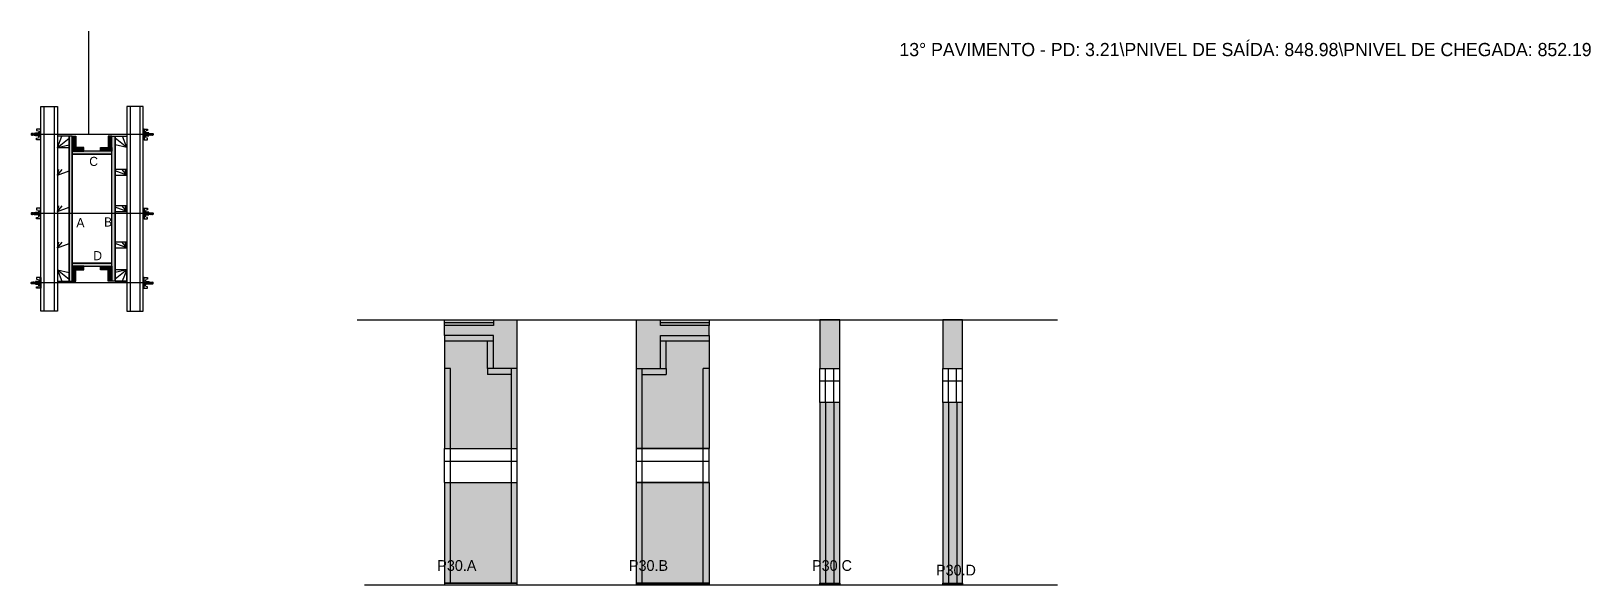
# Model space of a CAD drawing. Header units: metres. Extents: x 6114 to 8004, y 2999 to 3670.
import ezdxf

# ---------------------------------------------------------------- set-up
doc = ezdxf.new("R2010")
doc.units = ezdxf.units.M
for name, color, linetype in [('CHAPA', 7, 'Continuous'), ('COTA', 7, 'Continuous'), ('Hachura', 7, 'Continuous'), ('Madeira', 7, 'Continuous'), ('NOMENCLATURA', 7, 'Continuous'), ('Nível', 7, 'Continuous'), ('Painéis', 7, 'Continuous'), ('Perfil Metálico', 7, 'Continuous'), ('SARR_2.2x7', 7, 'Continuous'), ('SARRAFO', 7, 'Continuous'), ('Texto Seção', 7, 'Continuous'), ('TEXTO_GERAL', 7, 'Continuous')]:
    doc.layers.add(name, color=color, linetype=linetype)

msp = doc.modelspace()

# ---------------------------------------------------------------- hatches: boundary and pattern name
at = {"layer": 'COTA'}
h = msp.add_hatch(color=7, dxfattribs=at)
h.dxf.hatch_style = 1
h.paths.add_polyline_path([(6703.2, 3320.2), (6674.2, 3320.2), (6674.2, 3313.2), (6615.2, 3313.2), (6615.2, 3301.2), (6674.2, 3301.2), (6674.2, 3261.2), (6703.2, 3261.2), (6703.2, 3320.2)])
h = msp.add_hatch(color=7, dxfattribs=at)
h.dxf.hatch_style = 1
h.paths.add_polyline_path([(6876.5, 3301.2), (6935.5, 3301.2), (6935.5, 3313.2), (6876.5, 3313.2), (6876.5, 3320.2), (6847.5, 3320.2), (6847.5, 3261.2), (6876.5, 3261.2), (6876.5, 3301.2)])
h = msp.add_hatch(color=7, dxfattribs=at)
h.dxf.hatch_style = 1
h.paths.add_polyline_path([(7069.8, 3261.2), (7093.8, 3261.2), (7093.8, 3261.2), (7093.8, 3320.2), (7093.8, 3320.2), (7069.8, 3320.2), (7069.8, 3320.2), (7069.8, 3261.2)])
h = msp.add_hatch(color=7, dxfattribs=at)
h.dxf.hatch_style = 1
h.paths.add_polyline_path([(7218.6, 3261.2), (7242.6, 3261.2), (7242.6, 3261.2), (7242.6, 3320.2), (7242.6, 3320.2), (7218.6, 3320.2), (7218.6, 3320.2), (7218.6, 3261.2)])
at = {"layer": 'Hachura'}
h = msp.add_hatch(color=7, dxfattribs=at)
h.dxf.hatch_style = 1
h.paths.add_polyline_path([(6164.1, 3542.9), (6160.1, 3542.9), (6160.1, 3542.9), (6160.1, 3366.9), (6160.1, 3366.9), (6164.1, 3366.9), (6164.1, 3366.9), (6164.1, 3542.9)])
h = msp.add_hatch(color=7, dxfattribs=at)
h.dxf.hatch_style = 1
h.paths.add_polyline_path([(6164.1, 3528.9), (6168.5, 3528.9), (6168.5, 3528.9), (6168.5, 3542.9), (6168.5, 3542.9), (6164.1, 3542.9), (6164.1, 3542.9), (6164.1, 3528.9)])
h = msp.add_hatch(color=7, dxfattribs=at)
h.dxf.hatch_style = 1
h.paths.add_polyline_path([(6212.1, 3528.9), (6207.7, 3528.9), (6207.7, 3528.9), (6207.7, 3542.9), (6207.7, 3542.9), (6212.1, 3542.9), (6212.1, 3542.9), (6212.1, 3528.9)])
h = msp.add_hatch(color=7, dxfattribs=at)
h.dxf.hatch_style = 1
h.paths.add_polyline_path([(6212.1, 3542.9), (6216.1, 3542.9), (6216.1, 3542.9), (6216.1, 3366.9), (6216.1, 3366.9), (6212.1, 3366.9), (6212.1, 3366.9), (6212.1, 3542.9)])
h = msp.add_hatch(color=7, dxfattribs=at)
h.dxf.hatch_style = 1
h.paths.add_polyline_path([(6164.1, 3524.5), (6164.1, 3528.9), (6164.1, 3528.9), (6178.1, 3528.9), (6178.1, 3528.9), (6178.1, 3524.5), (6178.1, 3524.5), (6164.1, 3524.5)])
h = msp.add_hatch(color=7, dxfattribs=at)
h.dxf.hatch_style = 1
h.paths.add_polyline_path([(6212.1, 3520.9), (6212.1, 3524.5), (6212.1, 3524.5), (6164.1, 3524.5), (6164.1, 3524.5), (6164.1, 3520.9), (6164.1, 3520.9), (6212.1, 3520.9)])
h = msp.add_hatch(color=7, dxfattribs=at)
h.dxf.hatch_style = 1
h.paths.add_polyline_path([(6212.1, 3520.9), (6212.1, 3524.5), (6212.1, 3524.5), (6164.1, 3524.5), (6164.1, 3524.5), (6164.1, 3520.9), (6164.1, 3520.9), (6212.1, 3520.9)])
h = msp.add_hatch(color=7, dxfattribs=at)
h.dxf.hatch_style = 1
h.paths.add_polyline_path([(6212.1, 3524.5), (6212.1, 3528.9), (6212.1, 3528.9), (6198.1, 3528.9), (6198.1, 3528.9), (6198.1, 3524.5), (6198.1, 3524.5), (6212.1, 3524.5)])
h = msp.add_hatch(color=7, dxfattribs=at)
h.dxf.hatch_style = 1
h.paths.add_polyline_path([(6212.1, 3385.3), (6212.1, 3388.9), (6212.1, 3388.9), (6164.1, 3388.9), (6164.1, 3388.9), (6164.1, 3385.3), (6164.1, 3385.3), (6212.1, 3385.3)])
h = msp.add_hatch(color=7, dxfattribs=at)
h.dxf.hatch_style = 1
h.paths.add_polyline_path([(6212.1, 3385.3), (6212.1, 3388.9), (6212.1, 3388.9), (6164.1, 3388.9), (6164.1, 3388.9), (6164.1, 3385.3), (6164.1, 3385.3), (6212.1, 3385.3)])
h = msp.add_hatch(color=7, dxfattribs=at)
h.dxf.hatch_style = 1
h.paths.add_polyline_path([(6164.1, 3380.9), (6164.1, 3385.3), (6164.1, 3385.3), (6178.1, 3385.3), (6178.1, 3385.3), (6178.1, 3380.9), (6178.1, 3380.9), (6164.1, 3380.9)])
h = msp.add_hatch(color=7, dxfattribs=at)
h.dxf.hatch_style = 1
h.paths.add_polyline_path([(6212.1, 3380.9), (6212.1, 3385.3), (6212.1, 3385.3), (6198.1, 3385.3), (6198.1, 3385.3), (6198.1, 3380.9), (6198.1, 3380.9), (6212.1, 3380.9)])
h = msp.add_hatch(color=7, dxfattribs=at)
h.dxf.hatch_style = 1
h.paths.add_polyline_path([(6164.1, 3380.9), (6168.5, 3380.9), (6168.5, 3380.9), (6168.5, 3366.9), (6168.5, 3366.9), (6164.1, 3366.9), (6164.1, 3366.9), (6164.1, 3380.9)])
h = msp.add_hatch(color=7, dxfattribs=at)
h.dxf.hatch_style = 1
h.paths.add_polyline_path([(6212.1, 3380.9), (6207.7, 3380.9), (6207.7, 3380.9), (6207.7, 3366.9), (6207.7, 3366.9), (6212.1, 3366.9), (6212.1, 3366.9), (6212.1, 3380.9)])
h = msp.add_hatch(color=7, dxfattribs=at)
h.dxf.hatch_style = 1
h.paths.add_polyline_path([(6703.2, 3123.2), (6615.2, 3123.2), (6615.2, 3123.2), (6615.2, 3001.2), (6615.2, 3001.2), (6703.2, 3001.2), (6703.2, 3001.2), (6703.2, 3123.2)])
h.paths.add_polyline_path([(6674.2, 3313.2), (6674.2, 3320.2), (6674.2, 3320.2), (6615.2, 3320.2), (6615.2, 3320.2), (6615.2, 3313.2), (6615.2, 3313.2), (6674.2, 3313.2)])
h.paths.add_polyline_path([(6703.2, 3261.2), (6674.2, 3261.2), (6674.2, 3261.2), (6674.2, 3301.2), (6674.2, 3301.2), (6615.2, 3301.2), (6615.2, 3301.2), (6615.2, 3261.2), (6615.2, 3261.2), (6615.2, 3261.2), (6615.2, 3261.2), (6615.2, 3164.2), (6615.2, 3164.2), (6703.2, 3164.2), (6703.2, 3164.2), (6703.2, 3261.2)])
h = msp.add_hatch(color=7, dxfattribs=at)
h.dxf.hatch_style = 1
h.paths.add_polyline_path([(6847.5, 3123.2), (6935.5, 3123.2), (6935.5, 3123.2), (6935.5, 3001.2), (6935.5, 3001.2), (6847.5, 3001.2), (6847.5, 3001.2), (6847.5, 3123.2)])
h.paths.add_polyline_path([(6876.5, 3313.2), (6876.5, 3320.2), (6876.5, 3320.2), (6935.5, 3320.2), (6935.5, 3320.2), (6935.5, 3313.2), (6935.5, 3313.2), (6876.5, 3313.2)])
h.paths.add_polyline_path([(6847.5, 3261.2), (6876.5, 3261.2), (6876.5, 3261.2), (6876.5, 3301.2), (6876.5, 3301.2), (6935.5, 3301.2), (6935.5, 3301.2), (6935.5, 3261.2), (6935.5, 3261.2), (6935.5, 3261.2), (6935.5, 3261.2), (6935.5, 3164.2), (6935.5, 3164.2), (6847.5, 3164.2), (6847.5, 3164.2), (6847.5, 3261.2)])
h = msp.add_hatch(color=7, dxfattribs=at)
h.dxf.hatch_style = 1
h.paths.add_polyline_path([(7093.8, 3220.2), (7069.8, 3220.2), (7069.8, 3220.2), (7069.8, 3001.2), (7069.8, 3001.2), (7093.8, 3001.2), (7093.8, 3001.2), (7093.8, 3220.2)])
h = msp.add_hatch(color=7, dxfattribs=at)
h.dxf.hatch_style = 1
h.paths.add_polyline_path([(7242.6, 3220.2), (7218.6, 3220.2), (7218.6, 3220.2), (7218.6, 3001.2), (7218.6, 3001.2), (7242.6, 3001.2), (7242.6, 3001.2), (7242.6, 3220.2)])

# ---------------------------------------------------------------- linework, layer by layer
at = {"layer": 'CHAPA', "color": 7, "lineweight": 25}
for points in [[(6164.1, 3542.9), (6160.1, 3542.9), (6160.1, 3366.9), (6164.1, 3366.9)], [(6164.1, 3542.9), (6160.1, 3542.9), (6160.1, 3366.9), (6164.1, 3366.9)], [(6212.1, 3542.9), (6216.1, 3542.9), (6216.1, 3366.9), (6212.1, 3366.9)], [(6212.1, 3542.9), (6216.1, 3542.9), (6216.1, 3366.9), (6212.1, 3366.9)], [(6212.1, 3520.9), (6212.1, 3524.5), (6164.1, 3524.5), (6164.1, 3520.9)], [(6212.1, 3520.9), (6212.1, 3524.5), (6164.1, 3524.5), (6164.1, 3520.9)], [(6212.1, 3385.3), (6212.1, 3388.9), (6164.1, 3388.9), (6164.1, 3385.3)], [(6212.1, 3385.3), (6212.1, 3388.9), (6164.1, 3388.9), (6164.1, 3385.3)]]:
    msp.add_lwpolyline(points, close=True, dxfattribs=at)
at = {"layer": 'COTA', "color": 7, "lineweight": 25}
for p, q in [((6615.2, 3301.2), (6615.2, 3313.2)), ((6674.2, 3320.2), (6703.2, 3320.2)), ((6703.2, 3261.2), (6703.2, 3320.2)), ((6847.5, 3261.2), (6847.5, 3320.2)), ((6847.5, 3320.2), (6876.5, 3320.2)), ((6935.5, 3301.2), (6935.5, 3313.2))]:
    msp.add_line(p, q, dxfattribs=at)
for points in [[(7093.8, 3261.2), (7093.8, 3320.2), (7069.8, 3320.2), (7069.8, 3261.2)], [(7242.6, 3261.2), (7242.6, 3320.2), (7218.6, 3320.2), (7218.6, 3261.2)]]:
    msp.add_lwpolyline(points, dxfattribs=at)
at = {"layer": 'Defpoints', "color": 7, "lineweight": 25}
msp.add_line((6184, 3544.9), (6184, 3669.9), dxfattribs=at)
at = {"layer": 'Hachura', "color": 7, "lineweight": 25}
for p, q in [((6114.6, 3546), (6114.3, 3545.6)), ((6114.3, 3545.6), (6114.3, 3544.4)), ((6114.6, 3544), (6114.3, 3544.4)), ((6114.9, 3546), (6114.6, 3546)), ((6114.6, 3546), (6114.6, 3546)), ((6114.6, 3544), (6114.6, 3546)), ((6115.2, 3544), (6114.6, 3545.3)), ((6115.2, 3543.9), (6114.6, 3545.1)), ((6114.6, 3544.5), (6114.9, 3543.9)), ((6114.6, 3544.3), (6114.7, 3544)), ((6114.7, 3544), (6114.6, 3544)), ((6114.9, 3546), (6115.9, 3544)), ((6114.9, 3546), (6115.9, 3544)), ((6115, 3546), (6116.1, 3543.9)), ((6116.3, 3543.9), (6115.2, 3546.1)), ((6115.2, 3544), (6115.9, 3544)), ((6116.1, 3546), (6115.4, 3546)), ((6116.4, 3544), (6115.4, 3546)), ((6116.1, 3546), (6117, 3544)), ((6116.2, 3546), (6117.2, 3543.9)), ((6117.5, 3543.9), (6116.4, 3546.1)), ((6117, 3544), (6116.4, 3544)), ((6117.2, 3546), (6116.6, 3546)), ((6117.6, 3544), (6116.6, 3546)), ((6116.8, 3546), (6116.6, 3546)), ((6117.2, 3546), (6118.2, 3544)), ((6117.3, 3546), (6118.4, 3543.9)), ((6118.6, 3543.9), (6117.6, 3546.1)), ((6117.8, 3544), (6117.6, 3544)), ((6118.4, 3546), (6117.7, 3546)), ((6118.7, 3544), (6117.7, 3546)), ((6117.8, 3544), (6118.2, 3544)), ((6118.4, 3546), (6119.4, 3544)), ((6119.4, 3544.8), (6118.7, 3546.1)), ((6118.7, 3544), (6119.4, 3544)), ((6119.4, 3545.1), (6118.9, 3546)), ((6119.4, 3546), (6118.9, 3546)), ((6260.9, 3544.9), (6119.1, 3544.9)), ((6119.4, 3543.3), (6119.4, 3546.6)), ((6119.4, 3543.3), (6119.4, 3546.6)), ((6119.4, 3546.6), (6122.6, 3546.6)), ((6119.4, 3545.6), (6122.6, 3545.6)), ((6119.4, 3544), (6122.6, 3544)), ((6122.6, 3543.3), (6119.4, 3543.3)), ((6126.1, 3551.4), (6120.9, 3551.4)), ((6120.9, 3551.4), (6120.9, 3549.7)), ((6120.9, 3549.7), (6123.1, 3549.1)), ((6120.9, 3540.2), (6123.1, 3540.7)), ((6120.9, 3538.5), (6120.9, 3540.2)), ((6125.2, 3538.5), (6120.9, 3538.5)), ((6122.6, 3546.9), (6122.6, 3543)), ((6125.2, 3546.9), (6122.6, 3546.9)), ((6122.6, 3543), (6122.6, 3543.3)), ((6122.6, 3543), (6122.6, 3543.3)), ((6122.6, 3543), (6125.2, 3543)), ((6125.2, 3545.2), (6123.2, 3545.2)), ((6123.2, 3544.7), (6125.2, 3544.7)), ((6123.4, 3548.8), (6123.4, 3546.9)), ((6123.4, 3541.1), (6123.4, 3543)), ((6125.1, 3551.2), (6126.1, 3551.2)), ((6125.1, 3551), (6126.1, 3551)), ((6125.1, 3550.7), (6126.1, 3550.7)), ((6125.1, 3550.2), (6126.1, 3550.2)), ((6125.1, 3549.4), (6126.1, 3549.4)), ((6125.1, 3548), (6126.1, 3548)), ((6125.1, 3541.9), (6126.1, 3541.9)), ((6125.1, 3540.5), (6126.1, 3540.5)), ((6125.1, 3539.6), (6126.1, 3539.6)), ((6125.1, 3539.2), (6126.1, 3539.2)), ((6125.1, 3538.8), (6126.1, 3538.8)), ((6125.1, 3538.6), (6126.1, 3538.6)), ((6125.2, 3551.4), (6125.2, 3538.5)), ((6125.2, 3551.4), (6125.2, 3546.2)), ((6125.2, 3544.9), (6125.2, 3546.9)), ((6125.2, 3546.2), (6125.2, 3545.6)), ((6125.2, 3544.9), (6126.1, 3544.9)), ((6125.2, 3538.5), (6126.1, 3538.5)), ((6125.5, 3545.9), (6125.3, 3545.9)), ((6125.3, 3544), (6125.7, 3544)), ((6125.9, 3545.9), (6125.5, 3545.9)), ((6126.1, 3538.5), (6126.1, 3551.4)), ((6126.1, 3539.4), (6126.1, 3547.3)), ((6250.1, 3538.5), (6250.1, 3551.4)), ((6250.1, 3551.4), (6255.2, 3551.4)), ((6251, 3551.2), (6250.1, 3551.2)), ((6251, 3551), (6250.1, 3551)), ((6251, 3550.7), (6250.1, 3550.7)), ((6251, 3550.2), (6250.1, 3550.2)), ((6251, 3549.4), (6250.1, 3549.4)), ((6251, 3548), (6250.1, 3548)), ((6250.1, 3539.4), (6250.1, 3547.3)), ((6251, 3544.9), (6250.1, 3544.9)), ((6251, 3541.9), (6250.1, 3541.9)), ((6251, 3540.5), (6250.1, 3540.5)), ((6251, 3539.6), (6250.1, 3539.6)), ((6251, 3539.2), (6250.1, 3539.2)), ((6251, 3538.8), (6250.1, 3538.8)), ((6251, 3538.6), (6250.1, 3538.6)), ((6251, 3538.5), (6250.1, 3538.5)), ((6250.2, 3545.9), (6250.7, 3545.9)), ((6250.8, 3544), (6250.4, 3544)), ((6250.7, 3545.9), (6250.9, 3545.9)), ((6251, 3551.4), (6251, 3538.5)), ((6251, 3551.4), (6251, 3546.2)), ((6251, 3544.9), (6251, 3546.9)), ((6251, 3546.9), (6253.6, 3546.9)), ((6251, 3546.2), (6251, 3545.6)), ((6251, 3545.2), (6253, 3545.2)), ((6253, 3544.7), (6251, 3544.7)), ((6253.6, 3543), (6251, 3543)), ((6251, 3538.5), (6255.2, 3538.5)), ((6252.8, 3548.8), (6252.8, 3546.9)), ((6252.8, 3541.1), (6252.8, 3543)), ((6255.2, 3549.7), (6253, 3549.1)), ((6255.2, 3540.2), (6253, 3540.7)), ((6253.6, 3546.9), (6253.6, 3543)), ((6256.8, 3546.6), (6253.6, 3546.6)), ((6256.8, 3545.6), (6253.6, 3545.6)), ((6256.8, 3544), (6253.6, 3544)), ((6253.6, 3543.3), (6256.8, 3543.3)), ((6253.6, 3543), (6253.6, 3543.3)), ((6253.6, 3543), (6253.6, 3543.3)), ((6255.2, 3551.4), (6255.2, 3549.7)), ((6255.2, 3538.5), (6255.2, 3540.2)), ((6256.7, 3543.3), (6256.7, 3546.6)), ((6256.8, 3543.3), (6256.8, 3546.6)), ((6256.8, 3544.8), (6257.4, 3546.1)), ((6257.7, 3546), (6256.8, 3544)), ((6256.8, 3545.1), (6257.2, 3546)), ((6256.8, 3546), (6257.2, 3546)), ((6257.4, 3544), (6256.8, 3544)), ((6257.4, 3544), (6258.4, 3546)), ((6257.5, 3543.9), (6258.6, 3546.1)), ((6257.7, 3546), (6258.4, 3546)), ((6258.8, 3546), (6257.7, 3543.9)), ((6258.9, 3546), (6257.9, 3544)), ((6258.4, 3544), (6257.9, 3544)), ((6258.4, 3544), (6258.6, 3544)), ((6258.6, 3544), (6259.5, 3546)), ((6258.7, 3543.9), (6259.7, 3546.1)), ((6258.9, 3546), (6259.5, 3546)), ((6260, 3546), (6258.9, 3543.9)), ((6260.1, 3546), (6259.1, 3544)), ((6259.1, 3544), (6259.7, 3544)), ((6259.3, 3546), (6259.5, 3546)), ((6259.7, 3544), (6260.7, 3546)), ((6259.8, 3543.9), (6260.9, 3546.1)), ((6260.1, 3546), (6260.7, 3546)), ((6261.1, 3546), (6260.1, 3543.9)), ((6261.2, 3546), (6260.3, 3544)), ((6261.2, 3546), (6260.3, 3544)), ((6260.9, 3544), (6260.3, 3544)), ((6260.9, 3544), (6261.5, 3545.3)), ((6261, 3543.9), (6261.5, 3545.1)), ((6261.2, 3546), (6261.5, 3546)), ((6261.5, 3544.5), (6261.2, 3543.9)), ((6261.5, 3544.3), (6261.4, 3544)), ((6261.4, 3544), (6261.5, 3544)), ((6261.5, 3546), (6261.5, 3546)), ((6261.5, 3546), (6261.9, 3545.6)), ((6261.5, 3544), (6261.5, 3546)), ((6261.5, 3544), (6261.9, 3544.4)), ((6261.9, 3545.6), (6261.9, 3544.4)), ((6114.6, 3450), (6114.3, 3449.6)), ((6114.3, 3449.6), (6114.3, 3448.4)), ((6114.6, 3448), (6114.3, 3448.4)), ((6114.9, 3450), (6114.6, 3450)), ((6114.6, 3450), (6114.6, 3450)), ((6114.6, 3448), (6114.6, 3450)), ((6115.2, 3448), (6114.6, 3449.3)), ((6115.2, 3447.9), (6114.6, 3449.1)), ((6114.6, 3448.5), (6114.9, 3447.9)), ((6114.6, 3448.3), (6114.7, 3448)), ((6114.7, 3448), (6114.6, 3448)), ((6114.9, 3450), (6115.9, 3448)), ((6114.9, 3450), (6115.9, 3448)), ((6115, 3450), (6116.1, 3447.9)), ((6116.3, 3447.9), (6115.2, 3450.1)), ((6115.2, 3448), (6115.9, 3448)), ((6116.1, 3450), (6115.4, 3450)), ((6116.4, 3448), (6115.4, 3450)), ((6116.1, 3450), (6117, 3448)), ((6116.2, 3450), (6117.2, 3447.9)), ((6117.5, 3447.9), (6116.4, 3450.1)), ((6117, 3448), (6116.4, 3448)), ((6117.2, 3450), (6116.6, 3450)), ((6117.6, 3448), (6116.6, 3450)), ((6116.8, 3450), (6116.6, 3450)), ((6117.2, 3450), (6118.2, 3448)), ((6117.3, 3450), (6118.4, 3447.9)), ((6118.6, 3447.9), (6117.6, 3450.1)), ((6117.8, 3448), (6117.6, 3448)), ((6118.4, 3450), (6117.7, 3450)), ((6118.7, 3448), (6117.7, 3450)), ((6117.8, 3448), (6118.2, 3448)), ((6118.4, 3450), (6119.4, 3448)), ((6119.4, 3448.8), (6118.7, 3450.1)), ((6118.7, 3448), (6119.4, 3448)), ((6119.4, 3449.1), (6118.9, 3450)), ((6119.4, 3450), (6118.9, 3450)), ((6260.9, 3448.9), (6119.1, 3448.9)), ((6119.4, 3447.3), (6119.4, 3450.6)), ((6119.4, 3447.3), (6119.4, 3450.6)), ((6119.4, 3450.6), (6122.6, 3450.6)), ((6119.4, 3449.6), (6122.6, 3449.6)), ((6119.4, 3448), (6122.6, 3448)), ((6122.6, 3447.3), (6119.4, 3447.3)), ((6126.1, 3455.4), (6120.9, 3455.4)), ((6120.9, 3455.4), (6120.9, 3453.7)), ((6120.9, 3453.7), (6123.1, 3453.1)), ((6120.9, 3444.2), (6123.1, 3444.7)), ((6120.9, 3442.5), (6120.9, 3444.2)), ((6125.2, 3442.5), (6120.9, 3442.5)), ((6122.6, 3450.9), (6122.6, 3447)), ((6125.2, 3450.9), (6122.6, 3450.9)), ((6122.6, 3447), (6122.6, 3447.3)), ((6122.6, 3447), (6122.6, 3447.3)), ((6122.6, 3447), (6125.2, 3447)), ((6125.2, 3449.2), (6123.2, 3449.2)), ((6123.2, 3448.7), (6125.2, 3448.7)), ((6123.4, 3452.8), (6123.4, 3450.9)), ((6123.4, 3445.1), (6123.4, 3447)), ((6125.1, 3455.2), (6126.1, 3455.2)), ((6125.1, 3455), (6126.1, 3455)), ((6125.1, 3454.7), (6126.1, 3454.7)), ((6125.1, 3454.2), (6126.1, 3454.2)), ((6125.1, 3453.4), (6126.1, 3453.4)), ((6125.1, 3452), (6126.1, 3452)), ((6125.1, 3445.9), (6126.1, 3445.9)), ((6125.1, 3444.5), (6126.1, 3444.5)), ((6125.1, 3443.6), (6126.1, 3443.6)), ((6125.1, 3443.2), (6126.1, 3443.2)), ((6125.1, 3442.8), (6126.1, 3442.8)), ((6125.1, 3442.6), (6126.1, 3442.6)), ((6125.2, 3455.4), (6125.2, 3442.5)), ((6125.2, 3455.4), (6125.2, 3450.2)), ((6125.2, 3448.9), (6125.2, 3450.9)), ((6125.2, 3450.2), (6125.2, 3449.6)), ((6125.2, 3448.9), (6126.1, 3448.9)), ((6125.2, 3442.5), (6126.1, 3442.5)), ((6125.5, 3449.9), (6125.3, 3449.9)), ((6125.3, 3448), (6125.7, 3448)), ((6125.9, 3449.9), (6125.5, 3449.9)), ((6126.1, 3442.5), (6126.1, 3455.4)), ((6126.1, 3443.4), (6126.1, 3451.3)), ((6250.1, 3442.5), (6250.1, 3455.4)), ((6250.1, 3455.4), (6255.2, 3455.4)), ((6251, 3455.2), (6250.1, 3455.2)), ((6251, 3455), (6250.1, 3455)), ((6251, 3454.7), (6250.1, 3454.7)), ((6251, 3454.2), (6250.1, 3454.2)), ((6251, 3453.4), (6250.1, 3453.4)), ((6251, 3452), (6250.1, 3452)), ((6250.1, 3443.4), (6250.1, 3451.3)), ((6251, 3448.9), (6250.1, 3448.9)), ((6251, 3445.9), (6250.1, 3445.9)), ((6251, 3444.5), (6250.1, 3444.5)), ((6251, 3443.6), (6250.1, 3443.6)), ((6251, 3443.2), (6250.1, 3443.2)), ((6251, 3442.8), (6250.1, 3442.8)), ((6251, 3442.6), (6250.1, 3442.6)), ((6251, 3442.5), (6250.1, 3442.5)), ((6250.2, 3449.9), (6250.7, 3449.9)), ((6250.8, 3448), (6250.4, 3448)), ((6250.7, 3449.9), (6250.9, 3449.9)), ((6251, 3455.4), (6251, 3442.5)), ((6251, 3455.4), (6251, 3450.2)), ((6251, 3448.9), (6251, 3450.9)), ((6251, 3450.9), (6253.6, 3450.9)), ((6251, 3450.2), (6251, 3449.6)), ((6251, 3449.2), (6253, 3449.2)), ((6253, 3448.7), (6251, 3448.7)), ((6253.6, 3447), (6251, 3447)), ((6251, 3442.5), (6255.2, 3442.5)), ((6252.8, 3452.8), (6252.8, 3450.9)), ((6252.8, 3445.1), (6252.8, 3447)), ((6255.2, 3453.7), (6253, 3453.1)), ((6255.2, 3444.2), (6253, 3444.7)), ((6253.6, 3450.9), (6253.6, 3447)), ((6256.8, 3450.6), (6253.6, 3450.6)), ((6256.8, 3449.6), (6253.6, 3449.6)), ((6256.8, 3448), (6253.6, 3448)), ((6253.6, 3447.3), (6256.8, 3447.3)), ((6253.6, 3447), (6253.6, 3447.3)), ((6253.6, 3447), (6253.6, 3447.3)), ((6255.2, 3455.4), (6255.2, 3453.7)), ((6255.2, 3442.5), (6255.2, 3444.2)), ((6256.7, 3447.3), (6256.7, 3450.6)), ((6256.8, 3447.3), (6256.8, 3450.6)), ((6256.8, 3448.8), (6257.4, 3450.1)), ((6257.7, 3450), (6256.8, 3448)), ((6256.8, 3449.1), (6257.2, 3450)), ((6256.8, 3450), (6257.2, 3450)), ((6257.4, 3448), (6256.8, 3448)), ((6257.4, 3448), (6258.4, 3450)), ((6257.5, 3447.9), (6258.6, 3450.1)), ((6257.7, 3450), (6258.4, 3450)), ((6258.8, 3450), (6257.7, 3447.9)), ((6258.9, 3450), (6257.9, 3448)), ((6258.4, 3448), (6257.9, 3448)), ((6258.4, 3448), (6258.6, 3448)), ((6258.6, 3448), (6259.5, 3450)), ((6258.7, 3447.9), (6259.7, 3450.1)), ((6258.9, 3450), (6259.5, 3450)), ((6260, 3450), (6258.9, 3447.9)), ((6260.1, 3450), (6259.1, 3448)), ((6259.1, 3448), (6259.7, 3448)), ((6259.3, 3450), (6259.5, 3450)), ((6259.7, 3448), (6260.7, 3450)), ((6259.8, 3447.9), (6260.9, 3450.1)), ((6260.1, 3450), (6260.7, 3450)), ((6261.1, 3450), (6260.1, 3447.9)), ((6261.2, 3450), (6260.3, 3448)), ((6261.2, 3450), (6260.3, 3448)), ((6260.9, 3448), (6260.3, 3448)), ((6260.9, 3448), (6261.5, 3449.3)), ((6261, 3447.9), (6261.5, 3449.1)), ((6261.2, 3450), (6261.5, 3450)), ((6261.5, 3448.5), (6261.2, 3447.9)), ((6261.5, 3448.3), (6261.4, 3448)), ((6261.4, 3448), (6261.5, 3448)), ((6261.5, 3450), (6261.5, 3450)), ((6261.5, 3450), (6261.9, 3449.6)), ((6261.5, 3448), (6261.5, 3450)), ((6261.5, 3448), (6261.9, 3448.4)), ((6261.9, 3449.6), (6261.9, 3448.4)), ((6114.6, 3365.8), (6114.3, 3365.5)), ((6114.3, 3364.2), (6114.3, 3365.5)), ((6114.6, 3363.9), (6114.3, 3364.2)), ((6114.6, 3365.3), (6114.9, 3366)), ((6115.2, 3365.9), (6114.6, 3364.8)), ((6114.6, 3365.6), (6114.7, 3365.8)), ((6114.7, 3365.8), (6114.6, 3365.8)), ((6115.2, 3365.8), (6114.6, 3364.5)), ((6114.6, 3365.8), (6114.6, 3363.9)), ((6114.9, 3363.9), (6114.6, 3363.9)), ((6114.6, 3363.9), (6114.6, 3363.9)), ((6114.9, 3363.9), (6115.9, 3365.8)), ((6114.9, 3363.9), (6115.9, 3365.8)), ((6115, 3363.8), (6116.1, 3366)), ((6116.3, 3365.9), (6115.2, 3363.8)), ((6115.2, 3365.8), (6115.9, 3365.8)), ((6116.4, 3365.8), (6115.4, 3363.9)), ((6116.1, 3363.9), (6115.4, 3363.9)), ((6116.1, 3363.9), (6117, 3365.8)), ((6116.2, 3363.8), (6117.2, 3366)), ((6117.5, 3365.9), (6116.4, 3363.8)), ((6117, 3365.8), (6116.4, 3365.8)), ((6117.6, 3365.8), (6116.6, 3363.9)), ((6117.2, 3363.9), (6116.6, 3363.9)), ((6116.8, 3363.9), (6116.6, 3363.9)), ((6117.2, 3363.9), (6118.2, 3365.8)), ((6117.3, 3363.8), (6118.4, 3366)), ((6118.6, 3365.9), (6117.6, 3363.8)), ((6117.8, 3365.8), (6117.6, 3365.8)), ((6118.7, 3365.8), (6117.7, 3363.9)), ((6118.4, 3363.9), (6117.7, 3363.9)), ((6117.8, 3365.8), (6118.2, 3365.8)), ((6118.4, 3363.9), (6119.4, 3365.8)), ((6118.7, 3365.8), (6119.4, 3365.8)), ((6119.4, 3365.1), (6118.7, 3363.8)), ((6119.4, 3364.8), (6118.9, 3363.9)), ((6119.4, 3363.9), (6118.9, 3363.9)), ((6260.9, 3364.9), (6119.1, 3364.9)), ((6119.4, 3366.6), (6119.4, 3363.3)), ((6119.4, 3366.6), (6119.4, 3363.3)), ((6122.6, 3366.6), (6119.4, 3366.6)), ((6119.4, 3365.8), (6122.6, 3365.8)), ((6119.4, 3364.3), (6122.6, 3364.3)), ((6125.2, 3371.4), (6120.9, 3371.4)), ((6120.9, 3371.4), (6120.9, 3369.7)), ((6120.9, 3369.7), (6123.1, 3369.1)), ((6122.6, 3363), (6122.6, 3366.9)), ((6122.6, 3366.9), (6125.2, 3366.9)), ((6122.6, 3366.9), (6122.6, 3366.6)), ((6122.6, 3366.9), (6122.6, 3366.6)), ((6123.2, 3365.1), (6125.2, 3365.1)), ((6125.2, 3364.6), (6123.2, 3364.6)), ((6123.4, 3368.8), (6123.4, 3366.9)), ((6125.1, 3371.2), (6126.1, 3371.2)), ((6125.1, 3371), (6126.1, 3371)), ((6125.1, 3370.7), (6126.1, 3370.7)), ((6125.1, 3370.2), (6126.1, 3370.2)), ((6125.1, 3369.4), (6126.1, 3369.4)), ((6125.1, 3368), (6126.1, 3368)), ((6125.2, 3358.5), (6125.2, 3371.4)), ((6125.2, 3371.4), (6126.1, 3371.4)), ((6125.2, 3364.9), (6125.2, 3363)), ((6125.2, 3364.9), (6126.1, 3364.9)), ((6125.2, 3363.6), (6125.2, 3364.3)), ((6125.2, 3358.5), (6125.2, 3363.6)), ((6125.3, 3365.9), (6125.7, 3365.9)), ((6125.5, 3364), (6125.3, 3364)), ((6125.9, 3364), (6125.5, 3364)), ((6126.1, 3371.4), (6126.1, 3358.5)), ((6126.1, 3370.4), (6126.1, 3362.6)), ((6250.1, 3371.4), (6250.1, 3358.5)), ((6251, 3371.4), (6250.1, 3371.4)), ((6251, 3371.2), (6250.1, 3371.2)), ((6251, 3371), (6250.1, 3371)), ((6251, 3370.7), (6250.1, 3370.7)), ((6250.1, 3370.4), (6250.1, 3362.6)), ((6251, 3370.2), (6250.1, 3370.2)), ((6251, 3369.4), (6250.1, 3369.4)), ((6251, 3368), (6250.1, 3368)), ((6251, 3364.9), (6250.1, 3364.9)), ((6250.2, 3364), (6250.7, 3364)), ((6250.8, 3365.9), (6250.4, 3365.9)), ((6250.7, 3364), (6250.9, 3364)), ((6251, 3358.5), (6251, 3371.4)), ((6251, 3371.4), (6255.2, 3371.4)), ((6253.6, 3366.9), (6251, 3366.9)), ((6253, 3365.1), (6251, 3365.1)), ((6251, 3364.9), (6251, 3363)), ((6251, 3364.6), (6253, 3364.6)), ((6251, 3363.6), (6251, 3364.3)), ((6251, 3358.5), (6251, 3363.6)), ((6252.8, 3368.8), (6252.8, 3366.9)), ((6255.2, 3369.7), (6253, 3369.1)), ((6253.6, 3363), (6253.6, 3366.9)), ((6253.6, 3366.9), (6253.6, 3366.6)), ((6253.6, 3366.9), (6253.6, 3366.6)), ((6253.6, 3366.6), (6256.8, 3366.6)), ((6256.8, 3365.8), (6253.6, 3365.8)), ((6256.8, 3364.3), (6253.6, 3364.3)), ((6255.2, 3371.4), (6255.2, 3369.7)), ((6256.7, 3366.6), (6256.7, 3363.3)), ((6256.8, 3366.6), (6256.8, 3363.3)), ((6257.4, 3365.8), (6256.8, 3365.8)), ((6257.7, 3363.9), (6256.8, 3365.8)), ((6256.8, 3365.1), (6257.4, 3363.8)), ((6256.8, 3364.8), (6257.2, 3363.9)), ((6256.8, 3363.9), (6257.2, 3363.9)), ((6257.4, 3365.8), (6258.4, 3363.9)), ((6257.5, 3365.9), (6258.6, 3363.8)), ((6258.8, 3363.8), (6257.7, 3366)), ((6257.7, 3363.9), (6258.4, 3363.9)), ((6258.4, 3365.8), (6257.9, 3365.8)), ((6258.9, 3363.9), (6257.9, 3365.8)), ((6258.4, 3365.8), (6258.6, 3365.8)), ((6258.6, 3365.8), (6259.5, 3363.9)), ((6258.7, 3365.9), (6259.7, 3363.8)), ((6260, 3363.8), (6258.9, 3366)), ((6258.9, 3363.9), (6259.5, 3363.9)), ((6259.1, 3365.8), (6259.7, 3365.8)), ((6260.1, 3363.9), (6259.1, 3365.8)), ((6259.3, 3363.9), (6259.5, 3363.9)), ((6259.7, 3365.8), (6260.7, 3363.9)), ((6259.8, 3365.9), (6260.9, 3363.8)), ((6261.1, 3363.8), (6260.1, 3366)), ((6260.1, 3363.9), (6260.7, 3363.9)), ((6261.2, 3363.9), (6260.3, 3365.8)), ((6260.9, 3365.8), (6260.3, 3365.8)), ((6261.2, 3363.9), (6260.3, 3365.8)), ((6260.9, 3365.8), (6261.5, 3364.5)), ((6261, 3365.9), (6261.5, 3364.8)), ((6261.5, 3365.3), (6261.2, 3366)), ((6261.2, 3363.9), (6261.5, 3363.9)), ((6261.5, 3365.6), (6261.4, 3365.8)), ((6261.4, 3365.8), (6261.5, 3365.8)), ((6261.5, 3365.8), (6261.9, 3365.5)), ((6261.5, 3365.8), (6261.5, 3363.9)), ((6261.5, 3363.9), (6261.9, 3364.2)), ((6261.5, 3363.9), (6261.5, 3363.9)), ((6261.9, 3364.2), (6261.9, 3365.5)), ((6119.4, 3363.3), (6122.6, 3363.3)), ((6120.9, 3360.2), (6123.1, 3360.7)), ((6120.9, 3358.5), (6120.9, 3360.2)), ((6126.1, 3358.5), (6120.9, 3358.5)), ((6125.2, 3363), (6122.6, 3363)), ((6123.4, 3361.1), (6123.4, 3363)), ((6125.1, 3361.9), (6126.1, 3361.9)), ((6125.1, 3360.5), (6126.1, 3360.5)), ((6125.1, 3359.6), (6126.1, 3359.6)), ((6125.1, 3359.2), (6126.1, 3359.2)), ((6125.1, 3358.8), (6126.1, 3358.8)), ((6125.1, 3358.6), (6126.1, 3358.6)), ((6251, 3361.9), (6250.1, 3361.9)), ((6251, 3360.5), (6250.1, 3360.5)), ((6251, 3359.6), (6250.1, 3359.6)), ((6251, 3359.2), (6250.1, 3359.2)), ((6251, 3358.8), (6250.1, 3358.8)), ((6251, 3358.6), (6250.1, 3358.6)), ((6250.1, 3358.5), (6255.2, 3358.5)), ((6251, 3363), (6253.6, 3363)), ((6252.8, 3361.1), (6252.8, 3363)), ((6255.2, 3360.2), (6253, 3360.7)), ((6256.8, 3363.3), (6253.6, 3363.3)), ((6255.2, 3358.5), (6255.2, 3360.2))]:
    msp.add_line(p, q, dxfattribs=at)
at = {"layer": 'Madeira', "color": 7, "lineweight": 25}
for p, q in [((6146.1, 3528.9), (6151.5, 3542.9)), ((6146.1, 3528.9), (6160.1, 3540.4)), ((6230.1, 3528.9), (6216.1, 3540.4)), ((6230.1, 3528.9), (6224.7, 3542.9)), ((6146.1, 3528.9), (6160.1, 3532.4)), ((6230.1, 3528.9), (6216.1, 3532.4)), ((6146.1, 3495.4), (6151.8, 3502.4)), ((6146.1, 3495.4), (6147.8, 3502.4)), ((6146.1, 3495.4), (6160.1, 3500.9)), ((6230.1, 3495.4), (6216.1, 3500.9)), ((6230.1, 3495.4), (6224.3, 3502.4)), ((6230.1, 3495.4), (6228.3, 3502.4)), ((6146.1, 3451.4), (6151.8, 3458.4)), ((6146.1, 3451.4), (6147.8, 3458.4)), ((6230.1, 3451.4), (6224.3, 3458.4)), ((6230.1, 3451.4), (6228.3, 3458.4)), ((6146.1, 3451.4), (6160.1, 3456.9)), ((6230.1, 3451.4), (6216.1, 3456.9)), ((6146.1, 3407.4), (6151.8, 3414.4)), ((6146.1, 3407.4), (6147.8, 3414.4)), ((6146.1, 3407.4), (6160.1, 3412.9)), ((6230.1, 3407.4), (6216.1, 3412.9)), ((6230.1, 3407.4), (6224.3, 3414.4)), ((6230.1, 3407.4), (6228.3, 3414.4)), ((6146.1, 3380.9), (6160.1, 3369.4)), ((6146.1, 3380.9), (6160.1, 3377.5)), ((6146.1, 3380.9), (6151.5, 3366.9)), ((6230.1, 3380.9), (6216.1, 3369.4)), ((6230.1, 3380.9), (6216.1, 3377.5)), ((6230.1, 3380.9), (6224.6, 3366.9))]:
    msp.add_line(p, q, dxfattribs=at)
for points in [[(6146.1, 3528.9), (6160.1, 3528.9), (6160.1, 3542.9), (6146.1, 3542.9)], [(6146.1, 3366.9), (6160.1, 3366.9), (6160.1, 3542.9), (6146.1, 3542.9)], [(6230.1, 3366.9), (6216.1, 3366.9), (6216.1, 3542.9), (6230.1, 3542.9)], [(6230.1, 3495.4), (6230.1, 3502.4), (6216.1, 3502.4), (6216.1, 3495.4)], [(6230.1, 3451.4), (6230.1, 3458.4), (6216.1, 3458.4), (6216.1, 3451.4)], [(6230.1, 3407.4), (6230.1, 3414.4), (6216.1, 3414.4), (6216.1, 3407.4)], [(6230.1, 3380.9), (6216.1, 3380.9), (6216.1, 3366.9), (6230.1, 3366.9)]]:
    msp.add_lwpolyline(points, close=True, dxfattribs=at)
at = {"layer": 'Nível', "color": 7, "lineweight": 25}
for p, q in [((6509.1, 3320.2), (7357.7, 3320.2)), ((6517.9, 2999.2), (7357.7, 2999.2))]:
    msp.add_line(p, q, dxfattribs=at)
at = {"layer": 'Painéis', "color": 7, "lineweight": 25}
for p, q in [((6615.2, 3301.2), (6615.2, 3261.2)), ((6674.2, 3301.2), (6615.2, 3301.2)), ((6674.2, 3261.2), (6674.2, 3301.2)), ((6876.5, 3301.2), (6935.5, 3301.2)), ((6876.5, 3261.2), (6876.5, 3301.2)), ((6935.5, 3301.2), (6935.5, 3261.2)), ((6615.2, 3261.2), (6615.2, 3164.2)), ((6703.2, 3261.2), (6674.2, 3261.2)), ((6703.2, 3164.2), (6703.2, 3261.2)), ((6703.2, 3261.2), (6703.2, 3261.2)), ((6847.5, 3164.2), (6847.5, 3261.2)), ((6847.5, 3261.2), (6847.5, 3261.2)), ((6847.5, 3261.2), (6876.5, 3261.2)), ((6935.5, 3261.2), (6935.5, 3164.2)), ((7069.8, 3261.2), (7093.8, 3261.2)), ((7069.8, 3220.2), (7069.8, 3261.2)), ((7093.8, 3220.2), (7093.8, 3261.2)), ((7218.6, 3261.2), (7242.6, 3261.2)), ((7218.6, 3220.2), (7218.6, 3261.2)), ((7242.6, 3220.2), (7242.6, 3261.2)), ((7069.8, 3246.2), (7093.8, 3246.2)), ((7218.6, 3246.2), (7242.6, 3246.2)), ((7069.8, 3220.2), (7069.8, 3001.2)), ((7093.8, 3220.2), (7069.8, 3220.2)), ((7093.8, 3001.2), (7093.8, 3220.2)), ((7218.6, 3220.2), (7218.6, 3001.2)), ((7242.6, 3220.2), (7218.6, 3220.2)), ((7242.6, 3001.2), (7242.6, 3220.2)), ((6615.2, 3164.2), (6703.2, 3164.2)), ((6615.2, 3164.2), (6703.2, 3164.2)), ((6615.2, 3123.2), (6615.2, 3164.2)), ((6703.2, 3123.2), (6703.2, 3164.2)), ((6935.5, 3164.2), (6847.5, 3164.2)), ((6847.5, 3164.2), (6935.5, 3164.2)), ((6847.5, 3164.2), (6935.5, 3164.2)), ((6847.5, 3123.2), (6847.5, 3164.2)), ((6935.5, 3123.2), (6935.5, 3164.2)), ((6615.2, 3149.2), (6703.2, 3149.2)), ((6847.5, 3149.2), (6935.5, 3149.2)), ((6615.2, 3123.2), (6703.2, 3123.2)), ((6615.2, 3123.2), (6615.2, 3001.2)), ((6615.2, 3123.2), (6703.2, 3123.2)), ((6703.2, 3001.2), (6703.2, 3123.2)), ((6847.5, 3001.2), (6847.5, 3123.2)), ((6935.5, 3123.2), (6847.5, 3123.2)), ((6847.5, 3123.2), (6935.5, 3123.2)), ((6847.5, 3123.2), (6935.5, 3123.2)), ((6935.5, 3123.2), (6935.5, 3001.2)), ((6615.2, 3001.2), (6703.2, 3001.2)), ((6935.5, 3001.2), (6847.5, 3001.2)), ((7069.8, 3001.2), (7093.8, 3001.2)), ((7218.6, 3001.2), (7242.6, 3001.2))]:
    msp.add_line(p, q, dxfattribs=at)
for points in [[(6164.1, 3388.9), (6212.1, 3388.9), (6212.1, 3520.9), (6164.1, 3520.9)], [(6674.2, 3313.2), (6615.2, 3313.2), (6615.2, 3320.2), (6674.2, 3320.2)], [(6935.5, 3313.2), (6876.5, 3313.2), (6876.5, 3320.2), (6935.5, 3320.2)], [(6703.2, 3001.2), (6615.2, 3001.2), (6615.2, 2999.2), (6703.2, 2999.2)], [(6847.5, 3001.2), (6935.5, 3001.2), (6935.5, 2999.2), (6847.5, 2999.2)], [(7069.8, 3001.2), (7093.8, 3001.2), (7093.8, 2999.2), (7069.8, 2999.2)], [(7218.6, 3001.2), (7242.6, 3001.2), (7242.6, 2999.2), (7218.6, 2999.2)]]:
    msp.add_lwpolyline(points, close=True, dxfattribs=at)
at = {"layer": 'Perfil Metálico', "color": 7, "lineweight": 25}
for points in [[(6126.1, 3578.9), (6146.1, 3578.9), (6146.1, 3330.9), (6126.1, 3330.9)], [(6142.1, 3330.9), (6130.1, 3330.9), (6130.1, 3578.9), (6142.1, 3578.9)], [(6250.1, 3578.9), (6230.1, 3578.9), (6230.1, 3330.9), (6250.1, 3330.9)], [(6234.1, 3330.9), (6246.1, 3330.9), (6246.1, 3578.9), (6234.1, 3578.9)]]:
    msp.add_lwpolyline(points, close=True, dxfattribs=at)
at = {"layer": 'SARR_2.2x7', "color": 7, "lineweight": 25}
for p, q in [((6674.2, 3316.7), (6615.2, 3316.7)), ((6935.5, 3316.7), (6876.5, 3316.7)), ((6674.2, 3294.2), (6615.2, 3294.2)), ((6667.2, 3261.2), (6667.2, 3294.2)), ((6935.5, 3294.2), (6876.5, 3294.2)), ((6883.5, 3261.2), (6883.5, 3294.2)), ((6622.2, 3261.2), (6615.2, 3261.2)), ((6622.2, 3164.2), (6622.2, 3261.2)), ((6622.2, 3261.2), (6622.2, 3261.2)), ((6674.2, 3261.2), (6667.2, 3261.2)), ((6667.2, 3261.2), (6667.2, 3254.2)), ((6696.2, 3254.2), (6667.2, 3254.2)), ((6696.2, 3164.2), (6696.2, 3261.2)), ((6696.2, 3261.2), (6696.2, 3261.2)), ((6854.5, 3164.2), (6854.5, 3261.2)), ((6854.5, 3261.2), (6854.5, 3261.2)), ((6854.5, 3254.2), (6883.5, 3254.2)), ((6876.5, 3261.2), (6883.5, 3261.2)), ((6883.5, 3261.2), (6883.5, 3254.2)), ((6928.5, 3164.2), (6928.5, 3261.2)), ((6935.5, 3261.2), (6928.5, 3261.2)), ((7076.8, 3220.2), (7076.8, 3261.2)), ((7086.7, 3220.2), (7086.7, 3261.2)), ((7225.6, 3220.2), (7225.6, 3261.2)), ((7235.5, 3220.2), (7235.5, 3261.2)), ((7076.8, 3220.2), (7076.8, 3001.2)), ((7086.8, 3220.2), (7086.8, 3001.2)), ((7225.6, 3220.2), (7225.6, 3001.2)), ((7235.6, 3220.2), (7235.6, 3001.2)), ((6622.2, 3123.2), (6622.2, 3164.2)), ((6696.2, 3123.2), (6696.2, 3164.2)), ((6854.5, 3123.2), (6854.5, 3164.2)), ((6928.5, 3123.2), (6928.5, 3164.2)), ((6622.2, 3001.2), (6622.2, 3123.2)), ((6696.2, 3001.2), (6696.2, 3123.2)), ((6854.5, 3001.2), (6854.5, 3123.2)), ((6928.5, 3001.2), (6928.5, 3123.2)), ((6622.2, 3001.2), (6622.2, 3001.2)), ((6696.2, 3001.2), (6696.2, 3001.2)), ((6854.5, 3001.2), (6854.5, 3001.2)), ((6928.5, 3001.2), (6928.5, 3001.2))]:
    msp.add_line(p, q, dxfattribs=at)
at = {"layer": 'SARRAFO', "color": 7, "lineweight": 25}
for points in [[(6168.5, 3542.9), (6168.5, 3528.9), (6164.1, 3528.9), (6164.1, 3542.9)], [(6207.7, 3542.9), (6207.7, 3528.9), (6212.1, 3528.9), (6212.1, 3542.9)], [(6178.1, 3528.9), (6164.1, 3528.9), (6164.1, 3524.5), (6178.1, 3524.5)], [(6198.1, 3528.9), (6212.1, 3528.9), (6212.1, 3524.5), (6198.1, 3524.5)], [(6178.1, 3385.3), (6164.1, 3385.3), (6164.1, 3380.9), (6178.1, 3380.9)], [(6198.1, 3385.3), (6212.1, 3385.3), (6212.1, 3380.9), (6198.1, 3380.9)], [(6168.5, 3366.9), (6168.5, 3380.9), (6164.1, 3380.9), (6164.1, 3366.9)], [(6207.7, 3366.9), (6207.7, 3380.9), (6212.1, 3380.9), (6212.1, 3366.9)]]:
    msp.add_lwpolyline(points, close=True, dxfattribs=at)

# ---------------------------------------------------------------- texts
at = {"layer": 'NOMENCLATURA', "color": 7, "lineweight": 25}
msp.add_text('13° PAVIMENTO - PD: 3.21\\PNIVEL DE SAÍDA: 848.98\\PNIVEL DE CHEGADA: 852.19', height=16, dxfattribs=at).set_placement((7166.2, 3639.7))
at = {"layer": 'Texto Seção', "color": 7, "lineweight": 25}
for s, p in [('P30.A', (6606.3, 3016.1)), ('P30.B', (6838.5, 3016.1)), ('P30.C', (7060.3, 3016.1)), ('P30.D', (7210.5, 3010.5))]:
    msp.add_text(s, height=13, dxfattribs=at).set_placement(p)
at = {"layer": 'TEXTO_GERAL', "color": 7, "lineweight": 25}
for s, p in [('C', (6184.6, 3506.7)), ('A', (6169, 3432.5)), ('B', (6202.6, 3433.3)), ('D', (6189.5, 3392.5))]:
    msp.add_text(s, height=11, dxfattribs=at).set_placement(p)

doc.saveas('drawing.dxf')
